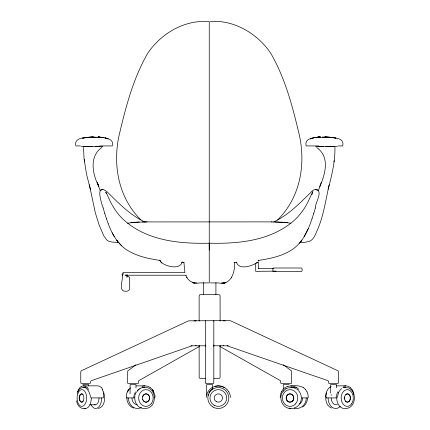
<?xml version="1.0" encoding="UTF-8"?>
<svg xmlns="http://www.w3.org/2000/svg" width="430" height="430" viewBox="0 0 430 430"><rect width="100%" height="100%" fill="white"/><g stroke="black" fill="none" stroke-linecap="round" stroke-linejoin="round"><path stroke-width="0.64" d="M334.943 147.42C335.196 161.675 331.74 175.612 328.138 189.291M122.829 275.297L123.061 272.577M122.034 274.114C124.109 277.823 118.277 288.729 123.679 291.046C125.641 291.427 128.941 291.578 129.581 289.143L129.64 277.361L127.183 275.754L126.963 274.786M234.581 262.311C235.264 272.109 230.921 285.837 218.499 282.918L210.334 282.918M103.576 397.497L103.259 391.875M127.006 276.571L126.979 277.237L126.995 274.727M213.817 344.962L213.64 345.838L213.887 345.317L213.549 345.779L228.373 345.801M112.477 145.383C114.213 137.756 103.017 137.546 98.056 137.148M280.22 397.503L280.425 394.794L281.403 391.88M329.192 184.787C325.591 200.256 323.629 216.263 317.001 230.862C315.163 234.941 313.481 240.214 308.702 241.633C306.998 241.687 300.919 243.627 300.823 241.552M342.812 145.383C344.645 136.466 330.299 137.745 324.951 137.148C319.759 137.53 304.193 136.111 306.015 145.383M307.493 398.008C307.434 401.582 305.698 405.076 302.682 407.06M334.024 161.949L334.18 160.702M206.217 397.503C206.33 393.375 208.744 389.569 212.248 387.457M133.751 397.503L134.23 394.794L135.466 391.88M336.126 397.503L336.62 394.794L337.749 391.88M337.217 397.503L338.673 392.466M300.984 240.999L300.726 242.31M315.34 208.007C314.706 203.745 323.973 190.409 315.636 189.549C313.792 189.35 312.416 190.909 311.164 192.011C299.731 203.282 288.337 215.177 273.528 222.009M182.213 261.666C180.75 270.835 162.309 266.353 159.75 260.075M313.707 213.517L315.357 207.959M326.671 392.939C324.521 398.196 325.918 405.646 331.519 408.102M318.34 190.544C323.983 176.945 331.67 158.149 316.614 147.42M312.003 218.805L313.717 213.474M77.814 391.923L78.663 389.435L79.899 387.532L81.431 386.339M311.793 194.833C315.125 186.023 309.831 198.031 309.471 198.757C305.633 207.491 300.049 215.5 292.723 221.654C269.691 240.94 238.134 243.912 209.243 243.192C179.315 243.966 146.141 240.65 123.195 219.327C116.594 213.156 111.795 205.336 108.269 197.069C107.935 196.118 104.469 188.894 106.253 193.527M312.013 218.773C307.998 230.926 302.166 243.59 290.798 250.496C280.914 256.463 269.373 258.828 258.086 260.489M319.662 186.701L320.436 184.583M320.425 184.61L321.194 182.556M258.258 261.214L258.747 260.075M77.147 392.939C78.04 389.274 81.582 386.801 85.317 387.516M90.44 383.383L90.622 381.378L91.375 380.647L192.059 345.801M308.337 228.486L304.182 236.65M195.344 321.108L196.166 320.624M231.313 277.882L231.711 277.275M338.491 392.509L339.942 390.268L341.726 388.548M281.344 391.886L283.004 389.381L285.23 387.468L287.837 386.274M283.338 391.166L285.928 388.548M283.649 390.623C277.667 396.654 281.962 408.661 290.728 408.5M136.38 392.509L138.014 390.268L140.078 388.548M208.894 392.509L210.625 390.268L212.882 388.548M193.978 321.065L195.182 320.624M299.425 243.192L301.892 240.107M277.565 219.956C301.086 196.736 306.461 161.986 298.339 130.951C291.991 104.27 284.612 77.228 270.787 53.336C257.817 33.9 234.194 19.624 210.291 21.5M329.385 387.527C327.112 389.682 324.467 395.288 326.359 397.911L336.668 397.917M257.613 262.23L256.774 263.074L257.613 262.225C252.716 265.917 238.87 270.615 236.398 262.128M258.349 268.685L273.485 268.325M213.64 345.838L213.855 345.623L213.328 346.037M101.878 147.42C88.704 156.713 92.697 174.494 98.835 186.701L97.277 182.54L98.072 184.61M130.548 387.833C127.85 389.806 125.082 395.175 126.769 397.911L134.418 397.917M135.912 364.769L127.731 370.956L127.533 382.732L127.973 383.528M138.073 383.528C139.186 382.937 137.863 381.098 139.057 380.502L199.547 346.37M291.26 383.528L291.707 382.732L291.508 370.956L283.327 364.769M329.611 387.43L331.116 386.548M338.018 383.528L338.464 382.732L338.464 371.81L338.018 370.805L230.614 320.818L229.389 320.624L188.625 320.818L81.222 370.805L80.775 371.81L80.775 382.732L81.222 383.528M213.328 383.549L213.817 382.732L213.817 321.463M223.74 345.629L223.084 345.801M285.638 388.962L287.96 387.914L291.707 387.516A10.492 9.664 -90 0 1 295.985 388.602M212.312 387.43L215.22 386.253M311.352 138.562L310.363 138.938L313.588 137.879L312.433 138.202M125.495 275.028L124.99 275.221L186.276 275.221M225.992 282.596L223.326 282.983L224.358 282.972M144.969 222.009C129.849 215.07 118.379 202.799 106.656 191.388C94.826 183.019 101.518 203.465 103.152 208.007M81.657 386.28L83.409 385.85L97.916 385.85L99.642 386.274L101.179 387.457M96.239 137.148C90.622 137.896 74.025 135.514 75.68 145.383M101.996 189.754L101.066 189.974L102.856 189.549M83.871 137.879L82.512 138.202L90.59 137.148L102.485 137.396L98.965 137.122M98.303 408.457C104.834 407.076 105.447 398.212 103.834 392.939M343.543 386.28L345.865 385.85L348.117 386.242L350.154 387.43M343.849 387.457L345.811 387.097M127.543 223.245L134.52 222.278L147.114 221.885M142.153 386.28L144.899 385.85L147.603 386.242L150.075 387.43M145.437 408.457C158.251 407.989 156.713 385.93 143.824 387.516A10.492 9.084 -90 0 0 139.804 388.602M142.507 387.457L144.883 387.097M287.874 386.28C292.921 385.694 298.538 384.952 303.188 387.457M215.113 386.28L218.263 385.85L221.412 386.242L224.352 387.43M215.253 386.242C219.359 385.264 223.82 386.409 226.879 389.333M346.08 408.5C355.094 407.919 356.921 394.391 350.681 389.225M136.127 385.855L144.899 385.85M185.851 275.399C187.867 281.446 194.059 284.09 199.998 282.918L208.706 282.918M233.904 262.456L236.919 262.332M98.233 137.148L101.281 137.24M318.571 137.148L320.517 137.148L319.474 137.122M98.18 137.148L99.986 137.148M318.512 137.148L320.441 137.148M98.121 137.148L99.927 137.148M318.458 137.148L320.371 137.148L314.771 137.605L319.533 137.122M325.263 137.148L327.934 137.148M90.778 137.148L93.471 137.148M325.101 137.148L327.794 137.148M325.182 137.148L327.719 137.148M90.698 137.148L93.396 137.148M90.628 137.148L93.315 137.148M325.026 137.148L326.435 137.122M195.688 282.967L196.757 282.945M92.547 137.148L94.181 137.122M85.79 146.329L81.141 146.345M323.398 146.329L318.748 146.345M322.253 137.148L329.724 137.24L335.981 138.202L334.637 137.879M331.299 146.329L325.854 146.34M330.584 146.501L331.793 146.479M257.043 262.295L258.473 262.278L258.543 268.492M276.114 271.131L255.737 271.362L255.651 263.606M142.384 221.928L272.05 221.885M92.644 146.34L87.199 146.329M75.825 145.931L80.448 145.931M99.695 145.931L112.38 145.931M306.117 145.931L318.802 145.931M338.05 145.931L342.672 145.931M99.749 146.345L95.1 146.329M337.356 146.345L332.702 146.329M83.549 146.533L102.845 146.533M315.647 146.533L334.943 146.533M139.255 222.041L130.881 222.665M290.954 223.245L283.87 222.278L275.211 221.928M117.589 240.967L117.772 242.31L112.214 242.117L108.699 241.23L106.78 240.004L103.678 235.683L99.153 224.954L95.385 213.07L89.832 187.002L86.581 174.516L84.022 158.315L83.554 147.42M123.571 272.383L184.938 272.383M186.787 277.275L187.179 277.882M190.861 345.801L205.723 345.801M205.218 378.556L200.111 378.513L199.171 377.583L199.128 345.322M214.016 378.556L219.128 378.513L220.069 377.583L220.112 345.322M81.662 383.571L89.714 383.571M128.463 383.571L137.589 383.571M206.26 383.571L212.974 383.571M281.65 383.571L290.777 383.571M329.525 383.571L337.577 383.571M82.759 384.581L88.618 384.581L88.618 385.882M289.132 384.581L283.3 384.581L283.3 389.134M336.556 385.85L345.865 385.85M207.54 394.987L208.856 394.987M330.966 394.987L332.008 394.987M91.128 397.917L103.324 397.911M126.769 397.911L127.14 397.911M154.026 397.917C157.025 398.062 152.929 390.225 152.301 389.429M326.359 397.911L326.671 397.911M301.822 397.917L307.885 397.911M89.822 404.829L95.154 404.829M85.317 408.5C80.512 409.521 76.884 405.098 76.567 400.631M271.384 221.885L287.616 222.665M86.699 146.479L87.913 146.501M324.317 137.122L325.945 137.148M92.058 137.122L93.229 137.148M319.415 137.122L320.264 137.148M222.272 282.956L221.746 282.935L222.794 282.978M227.174 345.801L327.864 380.647L328.482 381.028L328.654 383.082L329.084 383.528M181.573 262.332L183.986 262.429M224.051 320.624L225.261 321.065M194.14 282.972L195.182 282.994L192.5 282.596M329.783 137.24L328.063 137.148L331.519 137.396L329.794 137.24M223.073 320.624L223.433 320.646M196.155 345.801L195.5 345.629M83.576 387.097L85.081 387.457M290.793 385.855L293.674 386.242L296.437 387.43M290.879 387.097L293.496 387.468M160.411 260.489C149.119 258.828 137.584 256.463 127.694 250.496C117.954 244.568 112.085 234.232 108.269 223.793M83.431 385.855L85.242 386.242L87.043 387.43M316.496 189.754L317.431 189.974L315.636 189.549M106.065 138.202L104.909 137.879L108.129 138.938L107.14 138.562M133.574 408.102C129.387 406.689 126.834 402.308 126.818 398.008M223.428 320.646L223.89 321.108M205.911 383.549L205.422 382.732L205.422 321.463M205.69 345.779L205.346 345.317L205.911 346.037L205.384 345.623L205.599 345.838L205.422 344.962M219.687 346.37L280.177 380.502C281.37 381.098 280.048 382.937 281.161 383.528M350.359 388.962L348.531 387.914L344.349 387.516A10.492 7.622 -90 0 0 343.027 387.677M84.952 387.382C88.553 389.381 90.053 393.638 90.59 397.503M296.463 387.446L298.861 389.333M303.252 387.468L305.477 389.381M150.097 387.446L152.15 389.333M161.718 263.085L160.234 261.214M121.733 245.928L116.605 240.107M350.171 387.446L351.831 389.333M140.927 219.956C117.406 196.736 112.031 161.986 120.153 130.951C126.506 104.27 133.881 77.228 147.705 53.336C159.277 35.824 179.627 22.65 200.842 21.5L209.249 21.5L209.249 243.762M87.059 387.446L88.677 389.333M226.938 389.376L228.862 391.864M305.418 389.376L307.063 391.864M101.421 387.532L102.652 389.435M112.165 232.791L114.31 236.65M352.041 389.429L353.234 391.923L353.868 394.815M228.873 391.875L230.088 394.788L230.448 397.497M98.061 184.583L100.158 190.544M106.484 218.773L108.279 223.815M102.415 389.376L103.259 391.864M307.074 391.875L308.052 394.788L308.245 397.497M104.775 213.474L106.489 218.805M103.141 207.959L104.791 213.517M122.878 273.093L123.071 273.802M117.772 242.31L117.508 240.999M89.295 184.776L90.359 189.291M184.852 272.142L183.911 262.311M84.162 159.492L84.468 161.949M209.249 250.12L209.243 243.192L209.249 282.918M336.486 387.833L336.486 384.581L330.611 384.581L330.611 393.036M220.112 321.145L220.069 295.598L219.762 294.969L218.418 294.625L200.821 294.625L199.477 294.969L199.128 296.302L199.128 321.145M215.914 282.575L215.914 294.625M212.554 389.134L212.554 384.581L206.679 384.581L206.679 394.987M203.325 282.575L203.325 294.625M135.961 387.833L135.961 384.581L130.086 384.581L130.086 393.687M337.405 404.598A6.821 4.956 -90 0 1 331.17 398.008M345.677 408.339A10.492 7.622 -90 0 1 336.728 398.008M345.731 394.423A4.144 3.01 -90 0 1 350.219 397.465A4.144 3.01 -90 0 1 346.456 402.007M345.731 401.593A4.144 3.01 -90 0 1 345.107 400.937M344.328 399.083A4.144 3.01 -90 0 1 344.328 396.938M340.34 406.334A10.492 7.622 -90 0 1 332.331 407.42A10.492 7.622 -90 0 1 328.079 398.008M296.539 388.924A10.492 9.664 -90 0 1 298.081 390.123M298.538 390.59A10.492 9.664 -90 0 1 300.075 403.254A10.492 9.664 -90 0 1 289.207 408.14M302.656 398.008A6.821 6.278 -90 0 1 299.517 403.915M306.278 398.008A10.492 9.664 -90 0 1 294.115 408.14M294.115 387.876A10.492 9.664 -90 0 1 295.351 387.607M91.305 398.008A10.492 5.988 90 0 1 84.28 408.339M99.045 398.008A6.821 3.891 -90 0 1 94.143 404.598M83.055 401.593A4.144 2.365 -90 0 1 79.507 398.008A4.144 2.365 -90 0 1 83.055 394.423M101.647 398.008A10.492 5.988 -90 0 1 97.583 407.941A10.492 5.988 -90 0 1 90.907 404.394M137.32 404.802A6.821 5.907 -90 0 1 131.929 398.008M145.012 408.409A10.492 9.084 -90 0 1 134.939 395.826M135.181 394.767A10.492 9.084 -90 0 1 135.73 393.24M137.401 390.59A10.492 9.084 -90 0 1 138.777 389.284M143.383 395.079A4.144 3.585 -90 0 1 148.457 395.079A4.144 3.585 -90 0 1 148.457 400.937A4.144 3.585 -90 0 1 143.383 400.937M142.814 400.077A4.144 3.585 -90 0 1 142.459 399.083M142.459 396.938A4.144 3.585 -90 0 1 142.814 395.939M141.551 407.414A10.492 9.084 -90 0 1 128.441 398.008M272.803 268.352L273.007 271.534L301.5 271.54C302.408 271.206 302.408 268.331 301.5 267.998L273.157 267.998L272.803 268.352M205.379 320.968L205.69 320.646L205.379 320.968M127.355 391.88L128.898 389.354L127.355 391.88M225.444 282.773L224.922 282.881L225.438 282.779M224.895 282.897L224.379 282.956L224.895 282.897M88.747 137.24L87.021 137.396L90.429 137.148L88.768 137.24M318.377 137.148L317.281 137.24L319.614 137.122L317.227 137.24L318.431 137.148M224.369 282.956L223.837 282.994L224.369 282.956M99.024 137.122L97.975 137.148L99.056 137.122M194.091 282.945L193.591 282.897L194.113 282.956M103.732 137.605L102.496 137.396L103.721 137.605M193.575 282.881L193.059 282.779L193.575 282.881M213.764 320.737L213.887 321.108L213.764 320.737M153.8 391.886L152.252 389.36L153.816 391.923M213.087 407.092A10.492 10.492 0 0 0 228.825 398.008A10.492 10.492 0 0 0 213.087 388.924A10.492 10.492 0 0 0 213.087 407.092M216.263 401.593A4.144 4.144 0 0 0 222.477 398.008A4.144 4.144 0 0 0 216.263 394.423A4.144 4.144 0 0 0 216.263 401.593M214.145 405.259A8.374 8.374 0 0 0 226.707 398.008A8.374 8.374 0 0 0 214.145 390.757A8.374 8.374 0 0 0 214.145 405.259M349.649 400.937A4.144 3.01 -90 0 0 348.3 394.009A4.144 3.01 -90 0 0 344.613 399.083A4.144 3.01 -90 0 0 349.649 400.937M351.536 403.931A8.374 6.085 -90 0 0 348.811 389.919A8.374 6.085 -90 0 0 341.356 400.174A8.374 6.085 -90 0 0 351.536 403.931M293.212 400.077A4.144 3.816 -90 0 0 289.911 393.864A4.144 3.816 -90 0 0 286.606 400.077A4.144 3.816 -90 0 0 293.212 400.077M295.528 403.931A8.374 7.713 -90 0 0 292.067 389.919A8.374 7.713 -90 0 0 282.623 400.174A8.374 7.713 -90 0 0 295.528 403.931M292.771 400.937A4.144 3.816 -90 0 0 291.062 394.009A4.144 3.816 -90 0 0 286.385 399.083A4.144 3.816 -90 0 0 292.771 400.937M83.2 400.937A4.144 2.365 -90 0 0 82.141 394.009A4.144 2.365 -90 0 0 79.244 399.083A4.144 2.365 -90 0 0 83.2 400.937M77.733 393.821A8.374 4.778 90 0 0 81.872 406.382A8.374 4.778 90 0 0 86.011 393.821A8.374 4.778 90 0 0 77.733 393.821M143.023 395.939A4.144 3.585 90 0 0 146.13 402.152A4.144 3.585 90 0 0 149.237 395.939A4.144 3.585 90 0 0 143.023 395.939M151.054 403.931A8.374 7.251 -90 0 0 147.802 389.919A8.374 7.251 -90 0 0 138.917 400.174A8.374 7.251 -90 0 0 151.054 403.931"/></g></svg>
